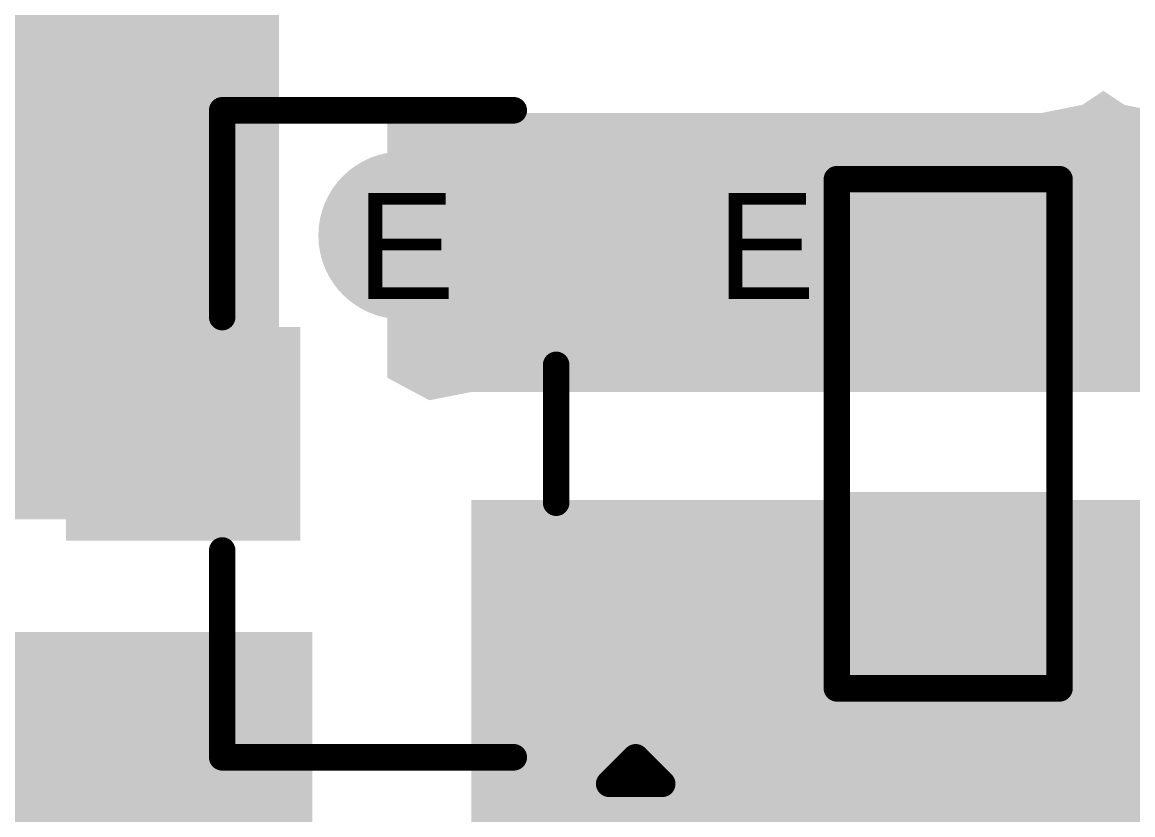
# Model space of a CAD drawing. Header units: inches. Extents: x 68 to 568, y 3 to 460.
# Drawn here: x 195.23 to 200.56, y 106.87 to 110.66 of the extents above; entities that cross this region are included whole.
import ezdxf

# ---------------------------------------------------------------- set-up
doc = ezdxf.new("R2010")
doc.units = ezdxf.units.IN
for name, color, linetype in [('Bottom Layer', 5, 'Continuous'), ('Bottom Solder', 6, 'Continuous'), ('Drill Drawing', 1, 'Continuous'), ('Layer 1', 16, 'Continuous'), ('Layer 2', 76, 'Continuous'), ('Top Layer', 1, 'Continuous'), ('Top Overlay', 2, 'Continuous'), ('Top Paste', 8, 'Continuous'), ('Top Solder', 216, 'Continuous'), ('Via Holes', 16, 'Continuous')]:
    doc.layers.add(name, color=color, linetype=linetype)
doc.styles.add('Arial', font='', dxfattribs={"height": 0.2})
doc.styles.get('Arial').set_extended_font_data('Arial')

# ---------------------------------------------------------------- blocks, each defined once
blk = doc.blocks.new('R___0603_255')
at = {"layer": 'Top Layer'}
for points in [[(-0.381, 0.4445), (-0.381, -0.4445), (-1.143, -0.4445), (-1.143, 0.4445)], [(1.143, 0.4445), (1.143, -0.4445), (0.381, -0.4445), (0.381, 0.4445)]]:
    blk.add_hatch(color=1, dxfattribs=at).paths.add_polyline_path(points)
at = {"layer": 'Top Paste'}
for points in [[(-0.381, 0.4445), (-0.381, -0.4445), (-1.143, -0.4445), (-1.143, 0.4445)], [(1.143, 0.4445), (1.143, -0.4445), (0.381, -0.4445), (0.381, 0.4445)]]:
    blk.add_hatch(color=8, dxfattribs=at).paths.add_polyline_path(points)
at = {"layer": 'Top Solder'}
for points in [[(-0.2794, 0.5461), (-0.2794, -0.5461), (-1.2446, -0.5461), (-1.2446, 0.5461)], [(1.2446, 0.5461), (1.2446, -0.5461), (0.2794, -0.5461), (0.2794, 0.5461)]]:
    blk.add_hatch(color=216, dxfattribs=at).paths.add_polyline_path(points)
at = {"layer": 'Top Overlay'}
for points in [[(-1.2192, -0.5334, 0.127, 0.127, 0), (-1.2192, 0.5334, 0.127, 0.127, 0)], [(1.2192, 0.5334, 0.127, 0.127, 0), (-1.2192, 0.5334, 0.127, 0.127, 0)], [(1.2192, -0.5334, 0.127, 0.127, 0), (1.2192, 0.5334, 0.127, 0.127, 0)], [(1.2192, -0.5334, 0.127, 0.127, 0), (-1.2192, -0.5334, 0.127, 0.127, 0)]]:
    blk.add_lwpolyline(points, format="xyseb", dxfattribs=at)
for points in [[(-1.25095, 0.5334, 0.0635, 0.0635, 1), (-1.18745, 0.5334, 0.0635, 0.0635, 1)], [(-1.25095, 0.5334, 0.0635, 0.0635, 1), (-1.18745, 0.5334, 0.0635, 0.0635, 1)], [(1.18745, 0.5334, 0.0635, 0.0635, 1), (1.25095, 0.5334, 0.0635, 0.0635, 1)], [(1.18745, 0.5334, 0.0635, 0.0635, 1), (1.25095, 0.5334, 0.0635, 0.0635, 1)], [(-1.25095, -0.5334, 0.0635, 0.0635, 1), (-1.18745, -0.5334, 0.0635, 0.0635, 1)], [(-1.25095, -0.5334, 0.0635, 0.0635, 1), (-1.18745, -0.5334, 0.0635, 0.0635, 1)], [(1.18745, -0.5334, 0.0635, 0.0635, 1), (1.25095, -0.5334, 0.0635, 0.0635, 1)], [(1.18745, -0.5334, 0.0635, 0.0635, 1), (1.25095, -0.5334, 0.0635, 0.0635, 1)]]:
    blk.add_lwpolyline(points, format="xyseb", close=True, dxfattribs=at)
blk = doc.blocks.new('SOT_23_281')
at = {"layer": 'Top Layer'}
for points in [[(-0.41, 1.46), (0.41, 1.46), (0.41, 0.54), (-0.41, 0.54)], [(-1.36, -0.54), (-0.54, -0.54), (-0.54, -1.46), (-1.36, -1.46)], [(0.54, -0.54), (1.36, -0.54), (1.36, -1.46), (0.54, -1.46)]]:
    blk.add_hatch(color=1, dxfattribs=at).paths.add_polyline_path(points)
at = {"layer": 'Top Paste'}
for points in [[(-0.41, 1.46), (0.41, 1.46), (0.41, 0.54), (-0.41, 0.54)], [(-1.36, -0.54), (-0.54, -0.54), (-0.54, -1.46), (-1.36, -1.46)], [(0.54, -0.54), (1.36, -0.54), (1.36, -1.46), (0.54, -1.46)]]:
    blk.add_hatch(color=8, dxfattribs=at).paths.add_polyline_path(points)
at = {"layer": 'Top Solder'}
for points in [[(-0.5116, 1.5616), (0.5116, 1.5616), (0.5116, 0.4384), (-0.5116, 0.4384)], [(-1.4616, -0.4384), (-0.4384, -0.4384), (-0.4384, -1.5616), (-1.4616, -1.5616)], [(0.4384, -0.4384), (1.4616, -0.4384), (1.4616, -1.5616), (0.4384, -1.5616)]]:
    blk.add_hatch(color=216, dxfattribs=at).paths.add_polyline_path(points)
at = {"layer": 'Top Overlay'}
for points in [[(-1.5494, 0.8128, 0.127, 0.127, 0), (-0.5588, 0.8128, 0.127, 0.127, 0)], [(-1.5494, 0.8128, 0.127, 0.127, 0), (-1.5494, -0.5842, 0.127, 0.127, 0)], [(0.5588, 0.8128, 0.127, 0.127, 0), (1.5494, 0.8128, 0.127, 0.127, 0)], [(1.5494, 0.8128, 0.127, 0.127, 0), (1.5494, -0.5842, 0.127, 0.127, 0)], [(-0.3302, -0.7874, 0.127, 0.127, 0), (0.3302, -0.7874, 0.127, 0.127, 0)], [(-1.6764, -1.0414, 0.127, 0.127, 0), (-1.6764, -1.2954, 0.127, 0.127, 0)], [(-1.6764, -1.0414, 0.127, 0.127, 0), (-1.5494, -1.1684, 0.127, 0.127, 0)], [(-1.5494, -1.1684, 0.127, 0.127, 0), (-1.6764, -1.2954, 0.127, 0.127, 0)]]:
    blk.add_lwpolyline(points, format="xyseb", dxfattribs=at)
for points in [[(-1.5812, 0.8128, 0.0635, 0.0635, 1), (-1.5176, 0.8128, 0.0635, 0.0635, 1)], [(-1.5812, 0.8128, 0.0635, 0.0635, 1), (-1.5176, 0.8128, 0.0635, 0.0635, 1)], [(-0.5905, 0.8128, 0.0635, 0.0635, 1), (-0.5271, 0.8128, 0.0635, 0.0635, 1)], [(0.5271, 0.8128, 0.0635, 0.0635, 1), (0.5905, 0.8128, 0.0635, 0.0635, 1)], [(1.5176, 0.8128, 0.0635, 0.0635, 1), (1.5812, 0.8128, 0.0635, 0.0635, 1)], [(1.5176, 0.8128, 0.0635, 0.0635, 1), (1.5812, 0.8128, 0.0635, 0.0635, 1)], [(-1.5812, -0.5842, 0.0635, 0.0635, 1), (-1.5176, -0.5842, 0.0635, 0.0635, 1)], [(1.5176, -0.5842, 0.0635, 0.0635, 1), (1.5812, -0.5842, 0.0635, 0.0635, 1)], [(-0.3619, -0.7874, 0.0635, 0.0635, 1), (-0.2984, -0.7874, 0.0635, 0.0635, 1)], [(0.2984, -0.7874, 0.0635, 0.0635, 1), (0.3619, -0.7874, 0.0635, 0.0635, 1)], [(-1.7082, -1.0414, 0.0635, 0.0635, 1), (-1.6446, -1.0414, 0.0635, 0.0635, 1)], [(-1.7082, -1.0414, 0.0635, 0.0635, 1), (-1.6446, -1.0414, 0.0635, 0.0635, 1)], [(-1.5812, -1.1684, 0.0635, 0.0635, 1), (-1.5176, -1.1684, 0.0635, 0.0635, 1)], [(-1.5812, -1.1684, 0.0635, 0.0635, 1), (-1.5176, -1.1684, 0.0635, 0.0635, 1)], [(-1.7082, -1.2954, 0.0635, 0.0635, 1), (-1.6446, -1.2954, 0.0635, 0.0635, 1)], [(-1.7082, -1.2954, 0.0635, 0.0635, 1), (-1.6446, -1.2954, 0.0635, 0.0635, 1)]]:
    blk.add_lwpolyline(points, format="xyseb", close=True, dxfattribs=at)

msp = doc.modelspace()

# ---------------------------------------------------------------- hatches: boundary and pattern name
at = {"layer": 'Bottom Layer'}
h = msp.add_hatch(color=5, dxfattribs=at)
edge = h.paths.add_edge_path()
edge.add_arc((197.0546, 109.6399), 0.3, 0, 360)
h = msp.add_hatch(color=5, dxfattribs=at)
edge = h.paths.add_edge_path()
edge.add_arc((198.7804, 109.6399), 0.3, 0, 360)
at = {"layer": 'Bottom Solder'}
h = msp.add_hatch(color=6, dxfattribs=at)
edge = h.paths.add_edge_path()
edge.add_arc((197.0546, 109.6399), 0.4016, 0, 360)
h = msp.add_hatch(color=6, dxfattribs=at)
edge = h.paths.add_edge_path()
edge.add_arc((198.7804, 109.6399), 0.4016, 0, 360)
at = {"layer": 'Layer 1'}
h = msp.add_hatch(color=16, dxfattribs=at)
edge = h.paths.add_edge_path()
edge.add_arc((197.0546, 109.6399), 0.3, 0, 360)
h = msp.add_hatch(color=16, dxfattribs=at)
edge = h.paths.add_edge_path()
edge.add_arc((198.7804, 109.6399), 0.3, 0, 360)
at = {"layer": 'Layer 2'}
h = msp.add_hatch(color=76, dxfattribs=at)
edge = h.paths.add_edge_path()
edge.add_arc((197.0546, 109.6399), 0.3, 0, 360)
h = msp.add_hatch(color=76, dxfattribs=at)
edge = h.paths.add_edge_path()
edge.add_arc((198.7804, 109.6399), 0.3, 0, 360)
at = {"layer": 'Top Layer'}
for points in [[(194.3367, 108.2799), (196.4651, 108.2799), (196.4651, 112.2147), (194.3367, 112.2147)], [(200.5152, 110.2652), (200.7134, 110.2258), (203.5302, 110.2258), (203.541, 110.2279), (203.698, 110.099), (203.698, 108.8804), (203.504, 108.8804), (203.454, 108.8903), (197.3861, 108.8903), (197.1879, 108.8509), (197.1863, 108.8498), (196.9831, 108.9584), (196.9831, 110.2258), (200.1153, 110.2258), (200.3135, 110.2652), (200.4143, 110.3326)], [(197.3861, 105.6326), (203.454, 105.6326), (203.454, 108.3724), (197.3861, 108.3724)], [(180.6068, 103.8603), (196.6241, 103.8603), (196.6241, 107.7399), (180.6068, 107.7399)]]:
    msp.add_hatch(color=1, dxfattribs=at).paths.add_polyline_path(points)
h = msp.add_hatch(color=1, dxfattribs=at)
edge = h.paths.add_edge_path()
edge.add_arc((197.0546, 109.6399), 0.3, 0, 360)
h = msp.add_hatch(color=1, dxfattribs=at)
edge = h.paths.add_edge_path()
edge.add_arc((198.7804, 109.6399), 0.3, 0, 360)
at = {"layer": 'Top Solder'}
h = msp.add_hatch(color=216, dxfattribs=at)
edge = h.paths.add_edge_path()
edge.add_arc((197.0546, 109.6399), 0.4016, 0, 360)
h = msp.add_hatch(color=216, dxfattribs=at)
edge = h.paths.add_edge_path()
edge.add_arc((198.7804, 109.6399), 0.4016, 0, 360)
at = {"layer": 'Via Holes'}
h = msp.add_hatch(color=7, dxfattribs=at)
edge = h.paths.add_edge_path()
edge.add_arc((197.0546, 109.6399), 0.15, 0, 360)
h = msp.add_hatch(color=7, dxfattribs=at)
edge = h.paths.add_edge_path()
edge.add_arc((198.7804, 109.6399), 0.15, 0, 360)

# ---------------------------------------------------------------- block references
for name, p, rotation in [('SOT_23_281', (197.0051, 108.6899), 90), ('R___0603_255', (199.6708, 108.6899), 270)]:
    msp.add_blockref(name, p, dxfattribs=dict(rotation=rotation))

# ---------------------------------------------------------------- texts
at = {"layer": 'Drill Drawing', "style": 'Arial'}
for p in [(196.8345, 109.3352), (198.5603, 109.3352)]:
    msp.add_text('E', height=0.508, dxfattribs=at).set_placement(p)

doc.saveas('drawing.dxf')
